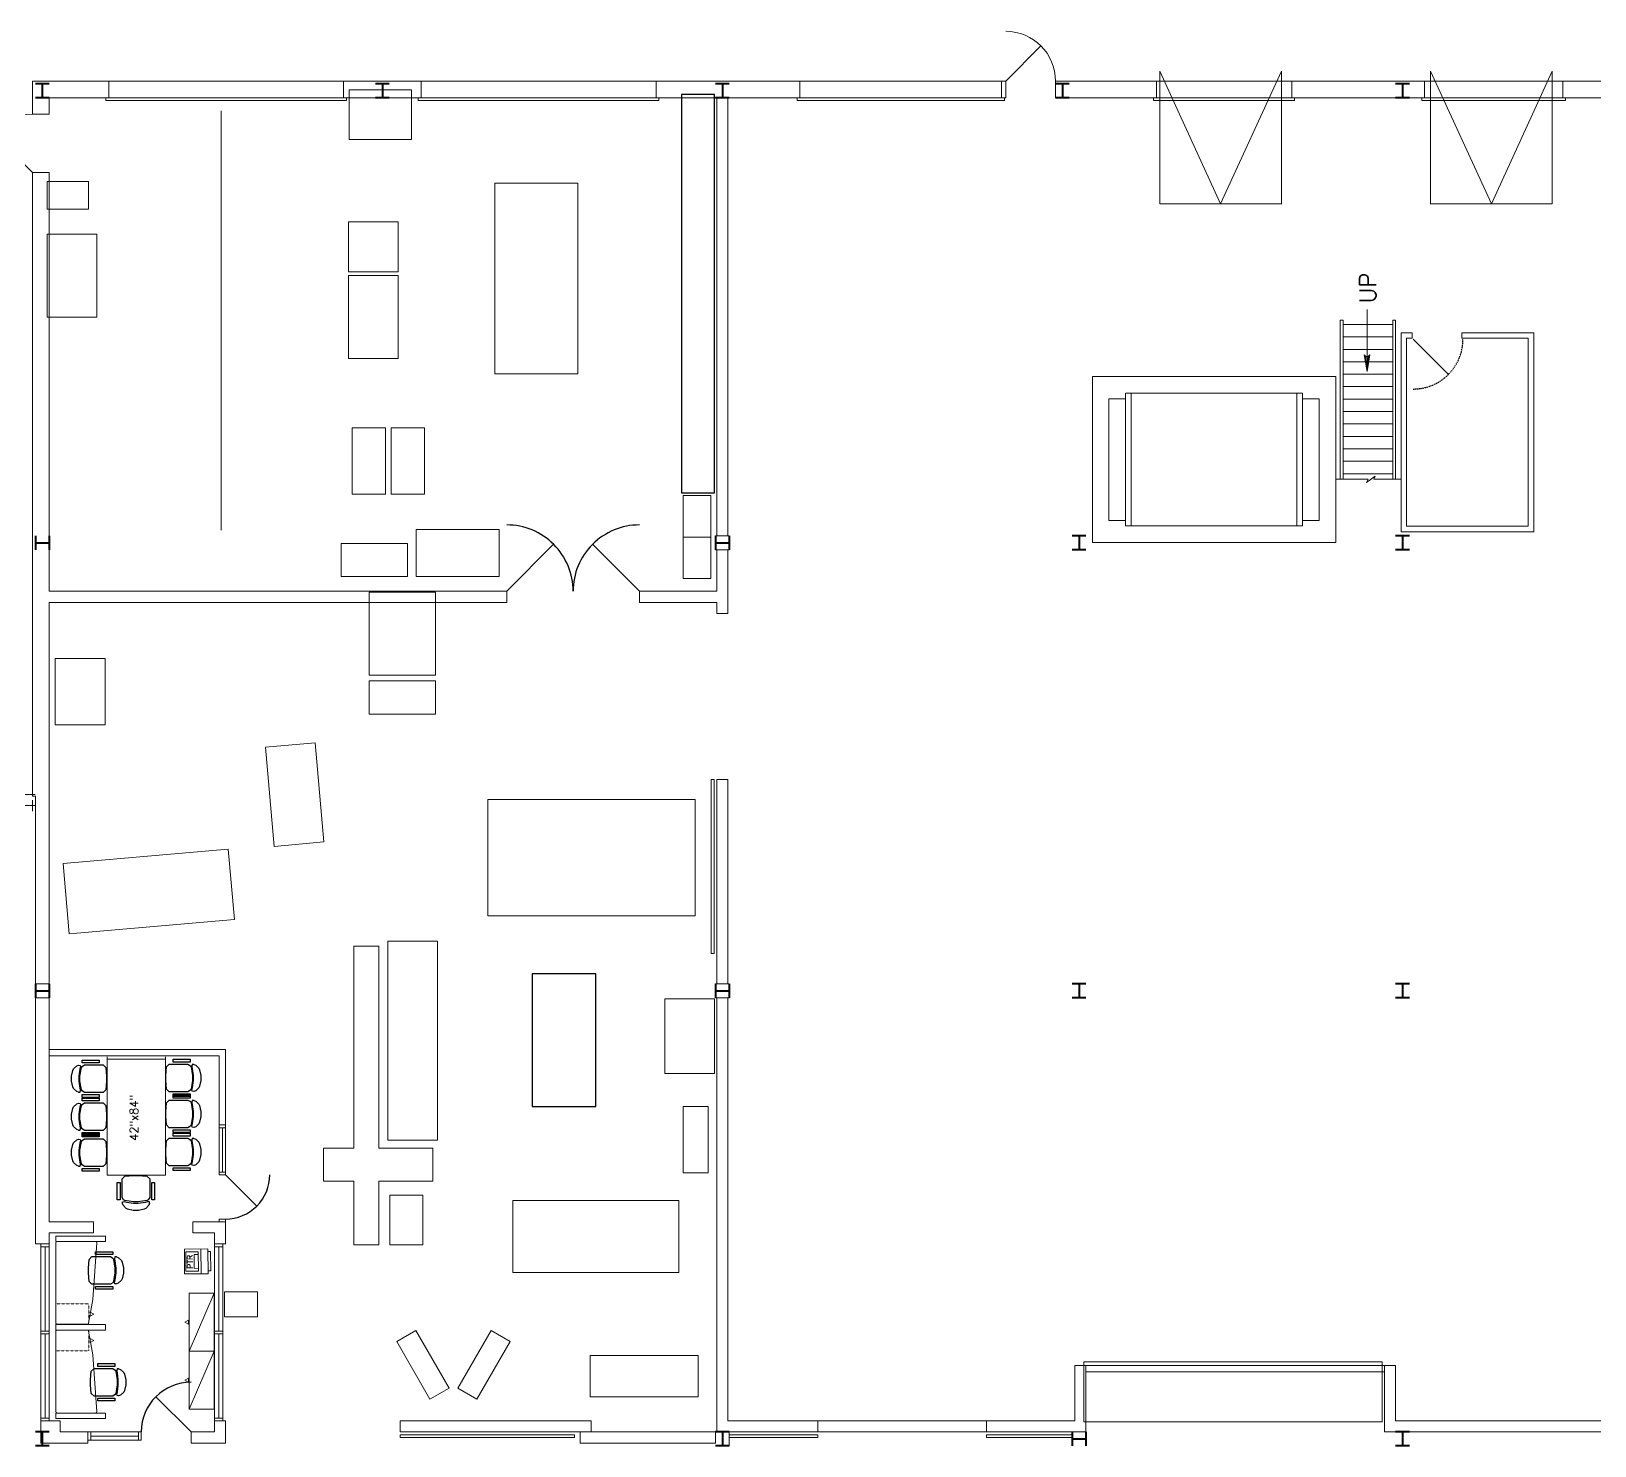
# Model space of a CAD drawing. Header units: inches. Extents: x -27 to 7514, y -484 to 2591.
# Drawn here: x 2894 to 4025, y 1568 to 2591 of the extents above; entities that cross this region are included whole.
import ezdxf
from ezdxf.enums import TextEntityAlignment as Align

# ---------------------------------------------------------------- set-up
doc = ezdxf.new("R2010")
doc.units = ezdxf.units.IN
doc.header["$MEASUREMENT"] = 0
doc.linetypes.add('DIVIDE', pattern=[1.25, 0.5, -0.25, 0, -0.25, 0, -0.25])
doc.linetypes.add('HIDDEN2', pattern=[0.1875, 0.125, -0.0625])
for name, color, linetype, lineweight in [('A-Col', 6, 'Continuous', 40), ('A-Ext-Wall', 70, 'Continuous', 20), ('A-VertP', 12, 'Continuous', 20), ('F-Ch', 4, 'Continuous', 30), ('F-Eq', 71, 'Continuous', 20), ('F-FreeStand', 211, 'Continuous', 20), ('FS-File', 50, 'Continuous', 20), ('FS-Pan', 7, 'Continuous', 9), ('FS-WSurf', 50, 'Continuous', 20), ('I-CWall', 110, 'Continuous', 20), ('I-Dor', 210, 'Continuous', 30), ('I-Glass', 101, 'Continuous', 20)]:
    doc.layers.add(name, color=color, linetype=linetype, lineweight=lineweight)
doc.styles.add('BGE', font='simplex.shx')

# ---------------------------------------------------------------- blocks, each defined once
blk = doc.blocks.new('1W')
at = {"linetype": 'Continuous'}
for p, q in [((0.417, 0.417), (-0.417, 0.417)), ((0, 0.417), (0, -0.417)), ((0.417, -0.417), (-0.417, -0.417))]:
    blk.add_line(p, q, dxfattribs=at)
blk = doc.blocks.new('AH1')
at = {"linetype": 'Continuous'}
for p, q in [((-0.125, 0.021), (0, 0)), ((-0.104, 0), (-0.125, 0.021)), ((0, 0), (-0.125, -0.021)), ((-0.104, 0), (-0.125, -0.021)), ((0, 0), (-0.115, 0.01)), ((0, 0), (-0.115, -0.011)), ((0, 0), (-0.104, 0))]:
    blk.add_line(p, q, dxfattribs=at)
blk = doc.blocks.new('DOOR36')
at = {"linetype": 'Continuous'}
blk.add_line((0, 0), (2.121, 2.121), dxfattribs=at)
blk.add_arc((0, 0), 3, 360, 90, dxfattribs=at)
blk = doc.blocks.new('36_door')
at = {"linetype": 'Continuous'}
blk.add_line((0, 0), (-25.455996, -25.455996), dxfattribs=at)
at = {"linetype": 'DIVIDE'}
blk.add_arc((0, 0), 36, 180, 270, dxfattribs=at)
blk = doc.blocks.new('6636')
at = {"layer": 'FS-Pan'}
blk.add_lwpolyline([(-36, -4), (-36, 0), (0, 0), (0, -4)], close=True, dxfattribs=at)
blk = doc.blocks.new('PDU-BBF')
at = {"layer": 'FS-File'}
for p, q in [((-6, -25), (-9, -25)), ((-9, -25), (-7.5, -27.6)), ((-7.5, -27.6), (-6, -25))]:
    blk.add_line(p, q, dxfattribs=at)
at = {"layer": 'FS-File', "linetype": 'HIDDEN2'}
blk.add_lwpolyline([(0, 0), (-15, 0), (-15, -24), (0, -24)], close=True, dxfattribs=at)
blk = doc.blocks.new('LF42-3')
at = {"layer": 'FS-File'}
blk.add_line((0, 0), (-42, 18), dxfattribs=at)
for points in [[(-42, 0), (-42, 18), (0, 18), (0, 0)], [(-19.5, 18.5), (-21, 21.1), (-22.5, 18.5), (-19.5, 18.5)]]:
    blk.add_lwpolyline(points, close=True, dxfattribs=at)
blk = doc.blocks.new('PRNT')
at = {"linetype": 'Continuous'}
for p, q in [((1.5, 1.417), (0, 1.417)), ((0, 1.417), (0, 0)), ((0.167, 1.333), (0.167, 0.583)), ((1.333, 1.333), (0.167, 1.333)), ((1.333, 0.583), (1.333, 1.333)), ((1.5, 0), (1.5, 1.417)), ((0, 0.417), (1.5, 0.417)), ((0, 0), (1.5, 0)), ((0.167, 0.583), (1.333, 0.583))]:
    blk.add_line(p, q, dxfattribs=at)
for points in [[(0.167, -0.167), (1.333, -0.167), (1.333, 0), (0.167, 0)], [(0.333, 0.583), (1.167, 0.583), (1.167, 0.833), (0.333, 0.833)]]:
    blk.add_lwpolyline(points, close=True, dxfattribs=at)
at = {"layer": 'F-Eq', "linetype": 'Continuous', "style": 'BGE'}
blk.add_text('PTR', height=0.3333, dxfattribs=at).set_placement((0.314, 0.922))
blk = doc.blocks.new('CH7')
at = {"linetype": 'Continuous'}
for p, q in [((-0.167, 1.292), (-0.073, 1.438)), ((-0.167, 0.167), (-0.167, 1.292)), ((-0.073, 1.438), (0, 1.479)), ((0, 1.479), (0.521, 1.562)), ((0.521, 1.562), (0.812, 1.562)), ((0.812, 1.562), (1.333, 1.479)), ((1.333, 1.479), (1.406, 1.438)), ((1.406, 1.438), (1.5, 1.292)), ((1.5, 1.292), (1.5, 0.167)), ((0, 0), (-0.167, 0.167)), ((0.521, -0.042), (0, 0)), ((1.333, 0), (0.812, -0.042)), ((1.5, 0.167), (1.333, 0)), ((0.812, -0.042), (0.521, -0.042))]:
    blk.add_line(p, q, dxfattribs=at)
for points in [[(-0.146, 1.646), (-0.104, 1.76), (0.073, 1.958), (0.167, 2), (0.51, 2.073), (0.823, 2.073), (1.167, 2), (1.26, 1.958), (1.438, 1.76), (1.479, 1.646)], [(-0.458, 0.438), (-0.458, 1.427), (-0.292, 1.427), (-0.292, 0.396), (-0.458, 0.396), (-0.458, 0.438)], [(-0.146, 1.646), (-0.146, 1.552), (-0.042, 1.531)], [(1.375, 1.531), (1.24, 1.573), (0.812, 1.625), (0.521, 1.625), (0.094, 1.573), (-0.042, 1.531)], [(1.479, 1.646), (1.469, 1.552), (1.375, 1.531)], [(1.625, 0.438), (1.625, 1.427), (1.792, 1.427), (1.792, 0.396), (1.625, 0.396), (1.625, 0.438)]]:
    blk.add_lwpolyline(points, dxfattribs=at)
blk = doc.blocks.new('chair-desk')
at = {"layer": 'F-Ch', "xscale": 12, "yscale": 12, "zscale": 12}
blk.add_blockref('CH7', (-8, -24.875), dxfattribs=at)
blk = doc.blocks.new('CHDESK')
at = {"linetype": 'Continuous'}
blk.add_blockref('CH7', (0.458, -0.396), dxfattribs=at)
blk = doc.blocks.new('T4284')
at = {"layer": 'F-FreeStand'}
for p, q in [((45.1, 0.2), (3.1, 0.2)), ((3.1, 0.2), (3.1, -83.8)), ((45.1, -83.8), (45.1, 0.2)), ((45.1, -83.8), (3.1, -83.8))]:
    blk.add_line(p, q, dxfattribs=at)

msp = doc.modelspace()

# ---------------------------------------------------------------- linework, layer by layer
at = {"layer": 'A-Ext-Wall'}
for points in [[(2895.1, 2554.5), (2895.1, 2530.5)], [(2895.1, 2554.5), (3599.1, 2554.5)], [(2950.1, 2542.5), (2950.1, 2554.5)], [(3120.1, 2542.5), (3120.1, 2554.5)], [(3176.1, 2542.5), (3176.1, 2554.5)], [(3346.1, 2542.5), (3346.1, 2554.5)], [(3450.1, 2542.5), (3450.1, 2554.5)], [(3596.1, 2542.5), (3596.1, 2554.5)], [(3599.1, 2542.5), (3599.1, 2554.5)], [(3635.1, 2554.5), (4258.1, 2554.5)], [(3635.1, 2542.5), (3635.1, 2554.5)], [(3708.1, 2542.5), (3708.1, 2554.5)], [(3806.1, 2542.5), (3806.1, 2554.5)], [(3902.1, 2542.5), (3902.1, 2554.5)], [(4002.1, 2542.5), (4002.1, 2554.5)], [(2907.1, 2542.5), (2907.1, 2530.5)], [(2907.1, 2542.5), (3599.1, 2542.5)], [(2948.1, 2542.5), (2948.1, 2540.5)], [(2948.1, 2540.5), (3122.1, 2540.5)], [(3122.1, 2540.5), (3122.1, 2542.5)], [(3174.1, 2542.5), (3174.1, 2540.5)], [(3174.1, 2540.5), (3348.1, 2540.5)], [(3348.1, 2540.5), (3348.1, 2542.5)], [(3448.1, 2542.5), (3448.1, 2540.5)], [(3448.1, 2540.5), (3598.1, 2540.5)], [(3598.1, 2540.5), (3598.1, 2542.5)], [(3635.1, 2542.5), (4058.1, 2542.5)], [(3706.1, 2542.5), (3706.1, 2540.5)], [(3706.1, 2540.5), (3808.1, 2540.5)], [(3808.1, 2540.5), (3808.1, 2542.5)], [(3900.1, 2540.5), (3900.1, 2542.5)], [(4004.1, 2540.5), (3900.1, 2540.5)], [(4004.1, 2540.5), (4004.1, 2542.5)], [(2895.1, 2530.5), (2907.1, 2530.5)], [(2895.1, 2488.5), (2865.4, 2518.2)], [(2895.1, 2488.5), (2895.1, 2037.3)], [(2895.1, 2488.5), (2907.1, 2488.5)], [(2907.1, 2185.5), (2907.1, 2488.5)], [(2895.1, 2225.5), (2895.1, 2215.5)], [(2907.1, 1729.5), (2907.1, 2177.5)], [(2863.1, 2038.5), (2897, 2038.5)], [(2895.1, 2037.3), (2897.1, 2037.3)], [(2897.1, 1901.5), (2897.1, 2037.3)], [(2863.1, 2030.5), (2897, 2030.5)], [(2895.1, 2034.5), (2895.1, 2026.5)], [(2907.1, 1901.5), (2897.1, 1901.5)], [(2897.1, 1713.5), (2897.1, 1891.5)], [(2897.1, 1891.5), (2907.1, 1891.5)], [(2907.1, 1729.5), (2939.1, 1729.5)], [(2907.1, 1585.5), (2907.1, 1721.5)], [(2907.1, 1721.5), (2939.1, 1721.5)], [(2939.1, 1729.5), (2939.1, 1721.5)], [(3026.7, 1721.5), (3026.7, 1713.5)], [(2907.1, 1713.5), (2897.1, 1713.5)], [(2901.1, 1569.5), (2901.1, 1713.5)], [(2907.1, 1711.5), (2901.1, 1711.5)], [(2904.1, 1650.5), (2904.1, 1711.5)], [(2907.1, 1585.5), (2907.1, 1713.5)], [(2901.1, 1650.5), (2907.1, 1650.5)], [(2901.1, 1648.5), (2907.1, 1648.5)], [(2904.1, 1587.5), (2904.1, 1648.5)], [(2907.1, 1587.5), (2901.1, 1587.5)], [(2901.1, 1585.5), (2915.1, 1585.5)], [(2915.1, 1577.5), (2915.1, 1585.5)], [(3032.7, 1587.5), (3026.7, 1587.5)], [(3034.7, 1585.5), (3026.7, 1585.5)], [(2915.1, 1577.5), (2935.1, 1577.5)], [(2935.1, 1569.5), (2935.1, 1577.5)], [(2937.1, 1577.5), (2937.1, 1571.5)], [(2971.7, 1574.5), (2937.1, 1574.5)], [(2901.1, 1569.5), (2935.1, 1569.5)]]:
    msp.add_lwpolyline(points, dxfattribs=at)
msp.add_lwpolyline([(2895.1, 2530.5, 0.414214), (2853.1, 2488.5)], format="xyb", dxfattribs=at)
at = {"layer": 'A-VertP'}
for points in [[(3860.5, 2344.5), (3860.5, 2389.4)], [(3841.1, 2381.5), (3841.1, 2266.5)], [(3843.1, 2381.5), (3841.1, 2381.5)], [(3843.1, 2381.5), (3843.1, 2266.5)], [(3843.1, 2378.5), (3879.1, 2378.5)], [(3879.1, 2381.5), (3879.1, 2266.5)], [(3879.1, 2381.5), (3881.1, 2381.5)], [(3881.1, 2381.5), (3881.1, 2266.5)], [(3843.1, 2369.5), (3879.1, 2369.5)], [(3843.1, 2360.5), (3879.1, 2360.5)], [(3843.1, 2351.5), (3879.1, 2351.5)], [(3843.1, 2342.5), (3879.1, 2342.5)], [(3843.1, 2333.5), (3879.1, 2333.5)], [(3843.1, 2324.5), (3879.1, 2324.5)], [(3843.1, 2315.5), (3879.1, 2315.5)], [(3843.1, 2306.5), (3879.1, 2306.5)], [(3843.1, 2297.5), (3879.1, 2297.5)], [(3843.1, 2288.5), (3879.1, 2288.5)], [(3843.1, 2279.5), (3879.1, 2279.5)], [(3838.1, 2266.5), (3861.3, 2266.5)], [(3843.1, 2270.5), (3879.1, 2270.5)], [(3861.3, 2266.5), (3860, 2264.1), (3866.3, 2268.8), (3865.3, 2266.5)], [(3885.1, 2266.5), (3865.3, 2266.5)]]:
    msp.add_lwpolyline(points, dxfattribs=at)
at = {"layer": 'F-Ch'}
for points in [[(3364.5, 2256.8), (3388.5, 2256.8), (3388.5, 2544.8), (3364.5, 2544.8)], [(3256.5, 1812.8), (3302.5, 1812.8), (3302.5, 1908.8), (3256.5, 1908.8)]]:
    msp.add_lwpolyline(points, close=True, dxfattribs=at)
at = {"layer": 'F-Eq'}
for points in [[(3754.5, 2465.8), (3710.5, 2561.8)], [(3710.5, 2561.8), (3710.5, 2465.8)], [(3798.5, 2561.8), (3754.5, 2465.8)], [(3798.5, 2465.8), (3798.5, 2561.8)], [(3950.5, 2465.8), (3906.5, 2561.8)], [(3906.5, 2561.8), (3906.5, 2465.8)], [(3994.5, 2561.8), (3950.5, 2465.8)], [(3994.5, 2465.8), (3994.5, 2561.8)], [(3031.5, 2229.8), (3031.5, 2533)], [(3710.5, 2465.8), (3798.5, 2465.8)], [(3906.5, 2465.8), (3994.5, 2465.8)], [(3661.8, 2340.8), (3837.8, 2340.8)], [(3661.8, 2340.8), (3661.8, 2220.8)], [(3837.8, 2340.8), (3837.8, 2220.8)], [(3685.8, 2324.8), (3673.8, 2324.8)], [(3673.8, 2324.8), (3673.8, 2236.8)], [(3689.8, 2328.8), (3685.8, 2328.8)], [(3685.8, 2328.8), (3685.8, 2232.8)], [(3809.8, 2328.8), (3813.8, 2328.8)], [(3813.8, 2328.8), (3813.8, 2232.8)], [(3813.8, 2324.8), (3825.8, 2324.8)], [(3825.8, 2324.8), (3825.8, 2236.8)], [(3673.8, 2236.8), (3685.8, 2236.8)], [(3685.8, 2232.8), (3689.8, 2232.8)], [(3813.8, 2232.8), (3809.8, 2232.8)], [(3825.8, 2236.8), (3813.8, 2236.8)], [(3661.8, 2220.8), (3837.8, 2220.8)], [(3145.5, 1928.8), (3127.5, 1928.8)], [(3127.5, 1928.8), (3127.5, 1782.8)], [(3145.5, 1928.8), (3145.5, 1782.8)], [(3105.5, 1782.8), (3105.5, 1758.8)], [(3105.5, 1782.8), (3127.5, 1782.8)], [(3145.5, 1782.8), (3184.5, 1782.8)], [(3184.5, 1758.8), (3184.5, 1782.8)], [(3105.5, 1758.8), (3127.5, 1758.8)], [(3127.5, 1758.8), (3127.5, 1712.8)], [(3145.5, 1758.8), (3145.5, 1712.8)], [(3145.5, 1758.8), (3184.5, 1758.8)], [(3127.5, 1712.8), (3145.5, 1712.8)]]:
    msp.add_lwpolyline(points, dxfattribs=at)
for points in [[(3124.1, 2512.3), (3169.1, 2512.3), (3169.1, 2548.3), (3124.1, 2548.3)], [(2905.5, 2461.8), (2935.5, 2461.8), (2935.5, 2481.8), (2905.5, 2481.8)], [(2905.5, 2383.8), (2941.5, 2383.8), (2941.5, 2443.8), (2905.5, 2443.8)], [(3123.5, 2416.6), (3159.5, 2416.6), (3159.5, 2452.6), (3123.5, 2452.6)], [(3123.5, 2353.8), (3159.5, 2353.8), (3159.5, 2413.8), (3123.5, 2413.8)], [(3809.8, 2328.8), (3689.8, 2328.8), (3689.8, 2232.8), (3809.8, 2232.8)], [(3126.3, 2255.8), (3150.3, 2255.8), (3150.3, 2303.8), (3126.3, 2303.8)], [(3154.5, 2255.8), (3178.5, 2255.8), (3178.5, 2303.8), (3154.5, 2303.8)], [(3365.8, 2224.7), (3385.8, 2224.7), (3385.8, 2254.7), (3365.8, 2254.7)], [(3172.5, 2196.2), (3232.5, 2196.2), (3232.5, 2230.2), (3172.5, 2230.2)], [(3118.2, 2196.1), (3166.2, 2196.1), (3166.2, 2220.1), (3118.2, 2220.1)], [(3365.8, 2194.7), (3385.8, 2194.7), (3385.8, 2224.7), (3365.8, 2224.7)], [(3138.5, 2124.8), (3186.5, 2124.8), (3186.5, 2184.8), (3138.5, 2184.8)], [(2911.5, 2088.8), (2947.5, 2088.8), (2947.5, 2136.8), (2911.5, 2136.8)], [(3138.5, 2096.7), (3186.5, 2096.7), (3186.5, 2120.7), (3138.5, 2120.7)], [(3069.8, 2001), (3105.7, 2004.2), (3099.4, 2075.9), (3063.5, 2072.8)], [(3224.5, 1950.8), (3374.5, 1950.8), (3374.5, 2034.8), (3224.5, 2034.8)], [(2921.5, 1937.8), (3041.1, 1948.2), (3036.6, 1999), (2917.1, 1988.6)], [(3152.1, 1788.5), (3188.1, 1788.5), (3188.1, 1932.5), (3152.1, 1932.5)], [(3352.5, 1836.8), (3388.5, 1836.8), (3388.5, 1890.8), (3352.5, 1890.8)], [(3365.8, 1764.8), (3383.8, 1764.8), (3383.8, 1812.8), (3365.8, 1812.8)], [(3153.5, 1712.8), (3177.5, 1712.8), (3177.5, 1748.8), (3153.5, 1748.8)], [(3242.5, 1692.8), (3362.5, 1692.8), (3362.5, 1744.8), (3242.5, 1744.8)], [(3033.8, 1660.8), (3057.8, 1660.8), (3057.8, 1678.8), (3033.8, 1678.8)], [(3196.4, 1609.2), (3182.5, 1601.2), (3158.5, 1642.8), (3172.4, 1650.8)], [(3202.7, 1609.2), (3216.5, 1601.2), (3240.5, 1642.8), (3226.7, 1650.8)], [(3298.5, 1602.8), (3376.5, 1602.8), (3376.5, 1632.8), (3298.5, 1632.8)], [(3655.5, 1628.1), (3871.5, 1628.1), (3871.5, 1584.8), (3655.5, 1584.8)]]:
    msp.add_lwpolyline(points, close=True, dxfattribs=at)
at = {"layer": 'F-FreeStand'}
msp.add_lwpolyline([(3229.5, 2342.8), (3289.5, 2342.8), (3289.5, 2480.8), (3229.5, 2480.8)], close=True, dxfattribs=at)
at = {"layer": 'FS-Pan'}
for p, q in [((2949.1, 1765.5), (2949.1, 1848.8)), ((2991.1, 1765.5), (2991.1, 1848.8))]:
    msp.add_line(p, q, dxfattribs=at)
at = {"layer": 'FS-WSurf'}
for points in [[(2940.7, 1715.2), (2941.4, 1715), (2941.6, 1714.3), (2938.6, 1673.3), (2935.6, 1656.2), (2935.5, 1655.8), (2935.2, 1655.4), (2912.7, 1655.4), (2912.1, 1655.7), (2911.8, 1656.3), (2911.8, 1714.3), (2912.1, 1715), (2912.7, 1715.2), (2940.7, 1715.2)], [(2940.7, 1591.2), (2941.4, 1591.5), (2941.6, 1592.1), (2938.6, 1633.2), (2935.6, 1650.3), (2935.5, 1650.7), (2935.2, 1651), (2912.7, 1651), (2912.1, 1650.8), (2911.8, 1650.1), (2911.8, 1592.1), (2912.1, 1591.5), (2912.7, 1591.2), (2940.7, 1591.2)]]:
    msp.add_lwpolyline(points, dxfattribs=at)
at = {"layer": 'I-CWall'}
for points in [[(3390.1, 2542.5), (3390.1, 2225.5)], [(3398.1, 2542.5), (3398.1, 2225.5)], [(3893.1, 2372.5), (3885.1, 2372.5)], [(3885.1, 2372.5), (3885.1, 2228.5)], [(3893.1, 2368.5), (3889.1, 2368.5)], [(3889.1, 2368.5), (3889.1, 2232.5)], [(3893.1, 2372.5), (3893.1, 2368.5)], [(3929.1, 2372.5), (3929.1, 2368.5)], [(3981.1, 2372.5), (3929.1, 2372.5)], [(3977.1, 2368.5), (3929.1, 2368.5)], [(3977.1, 2232.5), (3977.1, 2368.5)], [(3981.1, 2228.5), (3981.1, 2372.5)], [(3885.1, 2228.5), (3981.1, 2228.5)], [(3889.1, 2232.5), (3977.1, 2232.5)], [(3389.1, 2225.5), (3399.1, 2225.5)], [(3389.1, 2215.5), (3399.1, 2215.5)], [(3390.1, 2215.5), (3390.1, 2185.5)], [(3398.1, 2215.5), (3398.1, 2169.5)], [(3238.1, 2185.5), (2907.1, 2185.5)], [(3238.1, 2177.5), (3238.1, 2185.5)], [(3334.1, 2185.5), (3334.1, 2177.5)], [(3390.1, 2185.5), (3334.1, 2185.5)], [(2907.1, 2177.5), (3238.1, 2177.5)], [(3334.1, 2177.5), (3390.1, 2177.5)], [(3390.1, 2177.5), (3390.1, 2169.5)], [(3390.1, 2169.5), (3398.1, 2169.5)], [(3390.1, 2049.5), (3398.1, 2049.5)], [(3390.1, 1901.5), (3390.1, 2049.5)], [(3398.1, 1901.5), (3398.1, 2049.5)], [(3399.1, 1901.5), (3389.1, 1901.5)], [(3389.1, 1891.5), (3399.1, 1891.5)], [(3390.1, 1891.5), (3390.1, 1577.5)], [(3398.1, 1585.5), (3398.1, 1891.5)], [(2907.1, 1854.2), (3034.7, 1854.2)], [(2907.1, 1849.5), (3030.1, 1849.5)], [(3030.1, 1763.5), (3030.1, 1849.5)], [(3034.7, 1763.5), (3034.7, 1854.2)], [(3034.7, 1799.5), (3030.1, 1799.5)], [(3034.7, 1797.5), (3030.1, 1797.5)], [(3034.7, 1765.5), (3030.1, 1765.5)], [(3034.7, 1763.5), (3030.1, 1763.5)], [(3034.7, 1731.5), (3030.1, 1731.5)], [(3030.1, 1729.5), (3030.1, 1731.5)], [(3034.7, 1729.5), (3034.7, 1731.5)], [(3011.1, 1729.5), (3011.1, 1721.5)], [(3034.7, 1729.5), (3011.1, 1729.5)], [(3026.7, 1721.5), (3011.1, 1721.5)], [(3034.7, 1729.5), (3034.7, 1713.5)], [(3026.7, 1577.5), (3026.7, 1713.5)], [(3034.7, 1713.5), (3026.7, 1713.5)], [(3032.7, 1711.5), (3026.7, 1711.5)], [(3032.7, 1585.5), (3032.7, 1713.5)], [(3032.7, 1650.5), (3026.7, 1650.5)], [(3032.7, 1648.5), (3026.7, 1648.5)], [(3649.1, 1625.5), (3657.1, 1625.5)], [(3649.1, 1585.5), (3649.1, 1625.5)], [(3657.1, 1577.5), (3657.1, 1625.5)], [(3657.1, 1625.5), (3873.1, 1625.5)], [(3657.1, 1620.9), (3873.1, 1620.9)], [(3873.1, 1625.5), (3881.1, 1625.5)], [(3873.1, 1577.5), (3873.1, 1625.5)], [(3881.1, 1585.5), (3881.1, 1625.5)], [(3034.7, 1585.5), (3034.7, 1569.5)], [(3161.1, 1577.5), (3161.1, 1585.5)], [(3299.1, 1585.5), (3161.1, 1585.5)], [(3299.1, 1585.5), (3299.1, 1577.5)], [(3398.1, 1585.5), (3463.1, 1585.5)], [(3463.1, 1585.5), (3463.1, 1577.5)], [(3463.1, 1585.5), (3585.1, 1585.5)], [(3585.1, 1577.5), (3585.1, 1585.5)], [(3649.1, 1585.5), (3585.1, 1585.5)], [(3881.1, 1585.5), (4114.1, 1585.5)], [(2935.1, 1577.5), (2973.7, 1577.5)], [(2971.7, 1577.5), (2971.7, 1571.5)], [(2973.7, 1577.5), (2973.7, 1571.5)], [(3026.7, 1577.5), (3009.7, 1577.5)], [(3009.7, 1569.5), (3009.7, 1577.5)], [(3161.1, 1577.5), (3389.1, 1577.5)], [(3291.1, 1577.5), (3291.1, 1569.5)], [(3389.1, 1577.5), (3389.1, 1569.5)], [(3389.1, 1577.5), (3399.1, 1577.5)], [(3399.1, 1567.5), (3399.1, 1577.5)], [(3399.1, 1577.5), (3463.1, 1577.5)], [(3463.1, 1577.5), (3585.1, 1577.5)], [(3657.1, 1577.5), (3585.1, 1577.5)], [(3873.1, 1577.5), (4122.1, 1577.5)], [(2973.7, 1571.5), (2935.1, 1571.5)], [(3034.7, 1569.5), (3009.7, 1569.5)], [(3291.1, 1569.5), (3389.1, 1569.5)]]:
    msp.add_lwpolyline(points, dxfattribs=at)
for points in [[(3388.1, 2049.5), (3386.1, 2049.5), (3386.1, 1923.5), (3388.1, 1923.5)], [(3161.1, 1575.5), (3287.1, 1575.5), (3287.1, 1573.5), (3161.1, 1573.5)], [(3399.1, 1575.5), (3463.1, 1575.5), (3463.1, 1573.5), (3399.1, 1573.5)], [(3647.1, 1575.5), (3585.1, 1575.5), (3585.1, 1573.5), (3647.1, 1573.5)]]:
    msp.add_lwpolyline(points, close=True, dxfattribs=at)
msp.add_point((3652.1, 1572.5), dxfattribs=at)
at = {"layer": 'I-Dor'}
for points in [[(3286.1, 2185.5, 0.414214), (3238.1, 2233.5)], [(3334.1, 2233.5, 0.414214), (3286.1, 2185.5)], [(3034.7, 1731.5, 0.414214), (3066.7, 1763.5)]]:
    msp.add_lwpolyline(points, format="xyb", dxfattribs=at)
for points in [[(3238.1, 2185.5), (3272, 2219.5)], [(3334.1, 2185.5), (3300.2, 2219.5)], [(3034.7, 1763.5), (3057.3, 1740.9)]]:
    msp.add_lwpolyline(points, dxfattribs=at)
at = {"layer": 'I-Glass'}
for points in [[(3032.4, 1765.5), (3032.4, 1797.5)], [(3029.7, 1650.5), (3029.7, 1711.5)], [(3029.7, 1587.5), (3029.7, 1648.5)]]:
    msp.add_lwpolyline(points, dxfattribs=at)

# ---------------------------------------------------------------- block references
at = {"layer": 'A-Col', "xscale": 12, "yscale": 12, "zscale": 12}
for p in [(2902.1, 2547.5), (3148.1, 2547.5), (3394.1, 2547.5), (3640.1, 2547.5), (3886.1, 2547.5), (3652.1, 2220.5), (3886.1, 2220.5), (3652.1, 1896.5), (3886.1, 1896.5), (2902.1, 1572.5), (3394.1, 1572.5), (3886.1, 1572.5)]:
    msp.add_blockref('1W', p, dxfattribs=at)
at = {"layer": 'A-Col', "xscale": 12, "yscale": 12, "zscale": 12, "rotation": 89.99999999999999}
for p in [(2902.1, 2220.5), (3394.1, 2220.5), (2902.1, 1896.5), (3394.1, 1896.5), (3652.1, 1572.5)]:
    msp.add_blockref('1W', p, dxfattribs=at)
at = {"layer": 'A-Ext-Wall', "xscale": 12, "yscale": 12, "zscale": 12}
msp.add_blockref('DOOR36', (3599.1, 2554.5), dxfattribs=at)
at = {"layer": 'A-VertP', "xscale": 96, "yscale": 96, "zscale": 12, "rotation": 270}
msp.add_blockref('AH1', (3860.5, 2344.5), dxfattribs=at)
at = {"layer": 'F-Ch'}
for p, rotation in [((2923.2, 1833, -0.1), 90), ((3016.8, 1833.5, -0.1), 270), ((2923.2, 1805.5, -0.1), 90), ((3016.8, 1807.5, -0.1), 270), ((2923.2, 1779.5, -0.1), 90), ((3016.8, 1780, -0.1), 270), ((2960.8, 1694.3, -0.1), 270), ((2962.4, 1613.4, -0.1), 270)]:
    msp.add_blockref('chair-desk', p, dxfattribs=dict(at, rotation=rotation))
at = {"layer": 'F-Ch', "xscale": 12, "yscale": 12, "zscale": 12, "rotation": 180}
msp.add_blockref('CHDESK', (2983.3, 1757.8), dxfattribs=at)
at = {"layer": 'F-Eq', "xscale": 12.00001840928447, "yscale": 12.00001840928447, "zscale": 12, "rotation": 90.44069754812446}
msp.add_blockref('PRNT', (3022, 1691.9), dxfattribs=at)
at = {"layer": 'FS-File', "rotation": 90}
for name, p in [('LF42-3', (3026.3, 1677.9)), ('PDU-BBF', (2911.8, 1670.2)), ('PDU-BBF', (2911.8, 1651.2)), ('LF42-3', (3026.3, 1635.9))]:
    msp.add_blockref(name, p, dxfattribs=at)
at = {"layer": 'FS-Pan'}
msp.add_blockref('6636', (2947.8, 1719.2), dxfattribs=at)
at = {"layer": 'FS-Pan', "rotation": 180}
for p in [(2911.8, 1651.2), (2911.8, 1587.2)]:
    msp.add_blockref('6636', p, dxfattribs=at)
at = {"layer": 'FS-WSurf', "color": 6, "lineweight": 53}
msp.add_blockref('T4284', (2946, 1846.9), dxfattribs=at)
at = {"layer": 'I-Dor', "rotation": 89.99999999999999}
msp.add_blockref('36_door', (3893.9, 2367.8), dxfattribs=at)
at = {"layer": 'I-Dor', "xscale": 12, "yscale": 12, "zscale": 12, "rotation": 89.99999999999999}
msp.add_blockref('DOOR36', (3009.7, 1577.5), dxfattribs=at)

# ---------------------------------------------------------------- texts
at = {"layer": 'A-VertP', "style": 'BGE'}
msp.add_text('UP', height=12, rotation=90, dxfattribs=at).set_placement((3861, 2404.9), align=Align.MIDDLE)
at = {"layer": 'I-CWall', "lineweight": 53, "insert": (2965.4, 1788.1), "char_height": 6, "attachment_point": 1, "rotation": 90, "style": 'BGE'}
msp.add_mtext_dynamic_manual_height_columns('42"x84"', width=223.743, gutter_width=30, heights=[0], dxfattribs=at)

doc.saveas('drawing.dxf')
